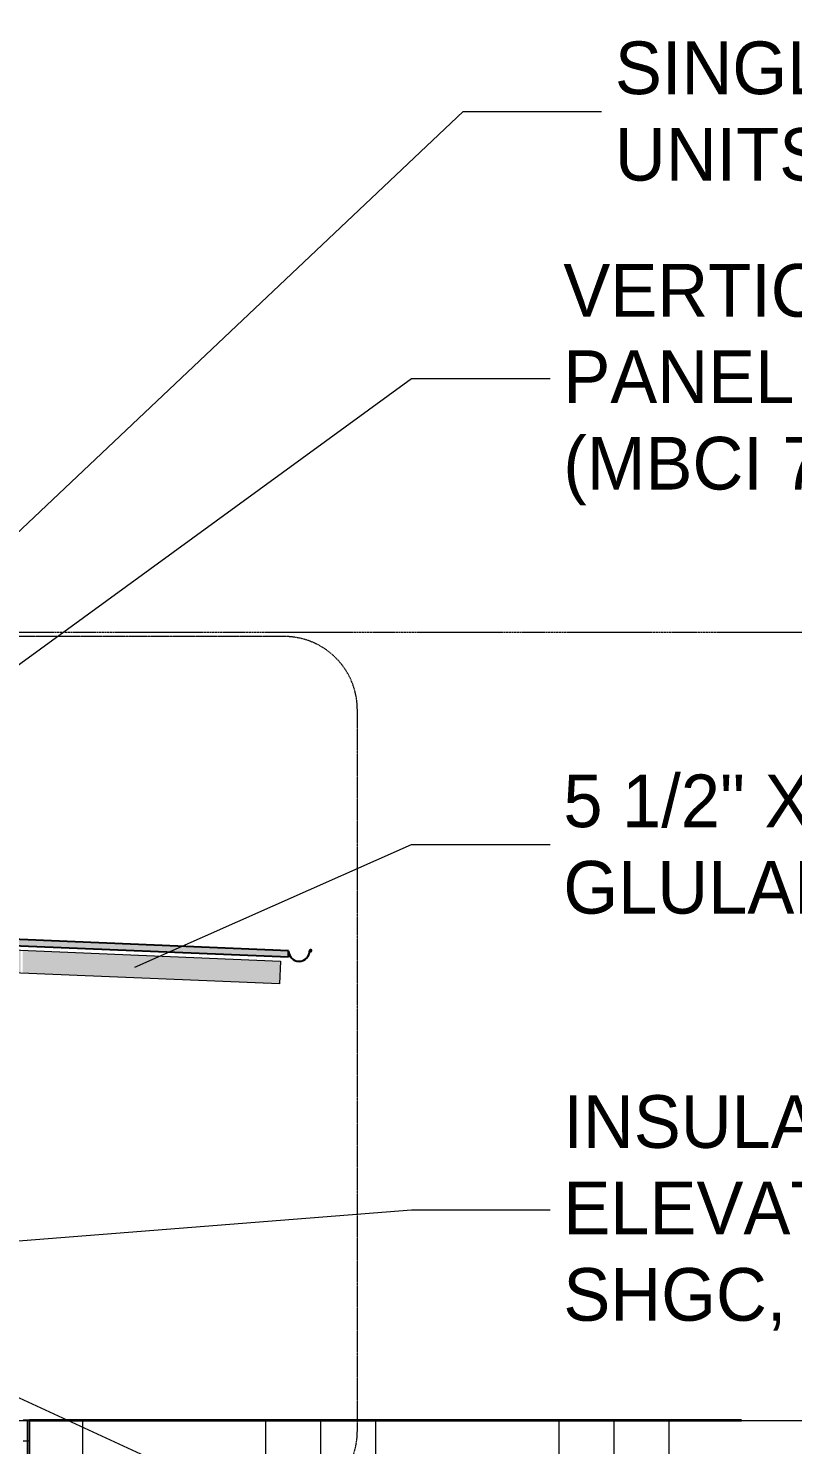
# Model space of a CAD drawing. Header units: inches. Extents: x -23445 to -32, y -314 to 853.
# Drawn here: x -10791.9 to -10541.7, y -7.9 to 455.7 of the extents above; entities that cross this region are included whole.
import ezdxf

# ---------------------------------------------------------------- set-up
doc = ezdxf.new("R2010")
doc.units = ezdxf.units.IN
doc.header["$MEASUREMENT"] = 0
doc.linetypes.add('Dash Dot 3_16_', pattern=[0.3125, 0.1875, -0.0625, 0, -0.0625])
doc.linetypes.add('Grid Line 1_2_', pattern=[0.875, 0.5, -0.125, 0.125, -0.125])
for name, color, linetype, lineweight in [('A-ANNO-IDEN', 131, 'Continuous', 9), ('A-ANNO-SYMB', 150, 'Continuous', 9), ('A-FLOR-LEVL', 51, 'Continuous', 9), ('A-ROOF', 132, 'Continuous', 9), ('A-ROOF-MCUT', 132, 'Continuous', 25), ('A-ROOF-OTLN', 132, 'Continuous', 9), ('A-WALL-PATT', 111, 'Continuous', 25), ('C-TOPO', 7, 'Continuous', 9), ('L-SITE-WALL', 31, 'Continuous', 9), ('S-BEAM', 12, 'Continuous', 9)]:
    doc.layers.add(name, color=color, linetype=linetype, lineweight=lineweight)
doc.styles.add('Century Gothic', font='GOTHIC.TTF', dxfattribs={"height": 17.245342})

# ---------------------------------------------------------------- blocks, each defined once
blk = doc.blocks.new('Dimension Lumber - 5_5 x 7_5 Glulam-1403167-Building Section - North_South looking East _ Lounge')
at = {"layer": 'S-BEAM'}
h = blk.add_hatch(color=256, dxfattribs=at)
h.paths.add_polyline_path([(22882.73, 142.86), (22883.04, 150.35), (22795.3, 154.01), (22795.3, 146.5), (22879.01, 143.01)], flags=0)
h.paths.add_polyline_path([(22798.62, 146.5), (22797.99, 146.5), (22797.99, 153.75), (22798.62, 153.75), (22798.62, 148.79)], flags=0)
for p, q in [((22795.3, 154.01), (22883.04, 150.35)), ((22883.04, 150.35), (22882.73, 142.86)), ((22882.73, 142.86), (22795.3, 146.5))]:
    blk.add_line(p, q, dxfattribs=at)

msp = doc.modelspace()

# ---------------------------------------------------------------- hatches: boundary and pattern name
at = {"layer": 'A-ROOF'}
msp.add_hatch(color=256, dxfattribs=at).paths.add_polyline_path([(-10706.75, 151.74), (-10706.75, 153.75), (-11222.06, 175.22), (-11222.06, 173.22), (-10713.35, 152.02)], flags=0)
at = {"layer": 'A-ROOF-OTLN'}
h = msp.add_hatch(color=256, dxfattribs=at)
h.paths.add_polyline_path([(-10702.64, 150.3), (-10701.5, 150.72), (-10700.56, 151.5), (-10699.96, 152.55), (-10700.02, 152.57), (-10700.61, 151.54), (-10701.53, 150.77), (-10702.65, 150.36), (-10703.84, 150.36), (-10704.96, 150.77), (-10705.88, 151.54), (-10706.48, 152.57), (-10706.53, 152.55), (-10705.93, 151.5), (-10705, 150.72), (-10703.85, 150.3)], flags=0)
h.paths.add_polyline_path([(-10699.29, 153.86), (-10699.34, 154), (-10699.56, 153.98)], flags=0)
h.paths.add_polyline_path([(-10699.34, 153.56), (-10699.2, 153.72), (-10699.29, 153.86)], flags=0)
at = {"layer": 'A-WALL-PATT', "lineweight": 9}
h = msp.add_hatch(dxfattribs=at)
h.set_pattern_fill('FP_39', color=256, style=0, pattern_type=2)
h.set_pattern_definition([(0, (22063.858, 65.275), (0, 24), []), (90, (22063.858, 65.275), (-24, 1e-15), [])])
h.paths.add_polyline_path([(-10793.56, -36), (-10791.56, -36), (-10791.56, 0), (-10793.56, 0)], flags=0)
at = {"layer": 'C-TOPO'}
h = msp.add_hatch(dxfattribs=at)
h.set_pattern_fill('FP_33', color=256, style=0, pattern_type=2)
h.set_pattern_definition([(0, (22063.86, 65.275), (48, 48), [48, -48]), (0, (22063.86, 83.275), (48, 48), [48, -48]), (0, (22063.86, 101.275), (48, 48), [48, -48]), (90, (22069.86, 107.275), (-48, 48), [48, -48]), (90, (22087.86, 107.275), (-48, 48), [48, -48]), (90, (22105.86, 107.275), (-48, 48), [48, -48])])
h.paths.add_polyline_path([(-13037.38, -79.73), (-10558.42, -79.73), (-10558.42, 0), (-10791.56, 0), (-10791.56, -36), (-10777.56, -36), (-10777.56, -54), (-10837.56, -54), (-10837.56, -36), (-10801.56, -36), (-10801.56, -6), (-12460.06, -6), (-12460.06, -36), (-12394.31, -36), (-12394.31, -60), (-12514.31, -60), (-12514.31, -36), (-12470.06, -36), (-12470.06, 0), (-13037.38, 0), (-13037.38, -23.97)], flags=0)
h.paths.add_polyline_path([(-11312.31, -36), (-11312.31, -12), (-11174.31, -12), (-11174.31, -36), (-11178.16, -36)], flags=0)
h.paths.add_polyline_path([(-11488.03, -30), (-11513.56, -30), (-11513.56, -12), (-11453.56, -12), (-11453.56, -30)], flags=0)
h.paths.add_polyline_path([(-11936.06, -30), (-11996.06, -30), (-11996.06, -12), (-11936.06, -12)], flags=0)
h.paths.add_polyline_path([(-12237.31, -30), (-12237.31, -12), (-12177.31, -12), (-12177.31, -30)], flags=0)
h.paths.add_polyline_path([(-11754.81, -30), (-11754.81, -12), (-11694.81, -12), (-11694.81, -30)], flags=0)

# ---------------------------------------------------------------- linework, layer by layer
at = {"layer": 'A-ANNO-IDEN', "color": 153}
for p, q in [((-10873.42, 216.88), (-10649.55, 428.42)), ((-10649.55, 428.42), (-10599.86, 428.42)), ((-10831.09, 221.2), (-10666.43, 341.01)), ((-10666.43, 341.01), (-10616.74, 341.01)), ((-10756.98, 148.33), (-10666.43, 188.47)), ((-10666.43, 188.47), (-10616.74, 188.47)), ((-10927.07, 68.17), (-10666.43, -51.73)), ((-10831.09, 55.96), (-10666.43, 68.92)), ((-10666.43, 68.92), (-10616.74, 68.92))]:
    msp.add_line(p, q, dxfattribs=at)
at = {"layer": 'A-ANNO-SYMB', "linetype": 'Dash Dot 3_16_'}
for p, q in [((-10708.18, 256.62), (-10798.44, 256.62)), ((-10684.18, -3.46), (-10684.18, 232.62))]:
    msp.add_line(p, q, dxfattribs=at)
for centre, start, end in [((-10708.18, 232.62), 0, 90), ((-10708.18, -3.46), 270, 360)]:
    msp.add_arc(centre, 24, start, end, dxfattribs=at)
at = {"layer": 'A-FLOR-LEVL', "linetype": 'Grid Line 1_2_'}
for p, q in [((-13230.76, 258), (-9926.83, 258)), ((-13230.76, 0), (-9926.83, 0))]:
    msp.add_line(p, q, dxfattribs=at)
at = {"layer": 'A-ROOF', "lineweight": 25}
for p, q in [((-10706.75, 153.75), (-11222.06, 175.22)), ((-11222.06, 173.22), (-10706.75, 151.74)), ((-10706.75, 151.74), (-10706.75, 153.75))]:
    msp.add_line(p, q, dxfattribs=at)
at = {"layer": 'A-ROOF-MCUT'}
for p, q in [((-10706.68, 153.75), (-10706.75, 153.75)), ((-10699.65, 153.55), (-10699.69, 153.5))]:
    msp.add_line(p, q, dxfattribs=at)
for centre, radius, start, end in [((-10703.25, 153.75), 3.5, 180, 360), ((-10703.25, 153.75), 3.44, 180, 0), ((-10699.5, 153.75), 0.306, 232.159, 180), ((-10699.5, 153.75), 0.243, 234.011, 180)]:
    msp.add_arc(centre, radius, start, end, dxfattribs=at)
at = {"layer": 'C-TOPO', "lineweight": 35}
msp.add_line((-10558.42, 0), (-10791.56, 0), dxfattribs=at)
at = {"layer": 'C-TOPO'}
msp.add_line((-10558.42, 0), (-10791.56, 0), dxfattribs=at)
at = {"layer": 'L-SITE-WALL', "lineweight": 25}
for p, q in [((-10791.56, 0), (-10793.56, 0)), ((-10791.56, -36), (-10791.56, 0))]:
    msp.add_line(p, q, dxfattribs=at)

# ---------------------------------------------------------------- block references
at = {"layer": 'S-BEAM'}
msp.add_blockref('Dimension Lumber - 5_5 x 7_5 Glulam-1403167-Building Section - North_South looking East _ Lounge', (-33592.36, 0), dxfattribs=at)

# ---------------------------------------------------------------- next in the draw order: texts
at = {"layer": 'A-ANNO-IDEN', "char_height": 17.2453, "attachment_point": 1, "line_spacing_factor": 0.984117, "style": 'Century Gothic', "bg_fill": 3, "box_fill_scale": 1.25, "bg_fill_color": 0, "bg_fill_transparency": 0}
for s, insert, width in [('SINGLE-PACKAGED ROOFTOP\\PUNITS', (-10599.86, 451.38), 405.216), ('VERTICAL CORRUGATED METAL\\PPANEL - EXPOSED FASTENERS -\\P(MBCI 7.2 PANEL)', (-10616.74, 378.54), 425.736), ('5 1/2" X 7 1/2" EXTERIOR GRADE\\PGLULAM BEAMS', (-10616.74, 211.43), 425.088), ('INSULATED LOW-E GLAZING (SEE\\PELEVATIONS FOR U-FACTOR,\\PSHGC, & LT)', (-10616.74, 106.45), 433.944)]:
    msp.add_mtext(s, dxfattribs=dict(at, insert=insert, width=width))

doc.saveas('drawing.dxf')
